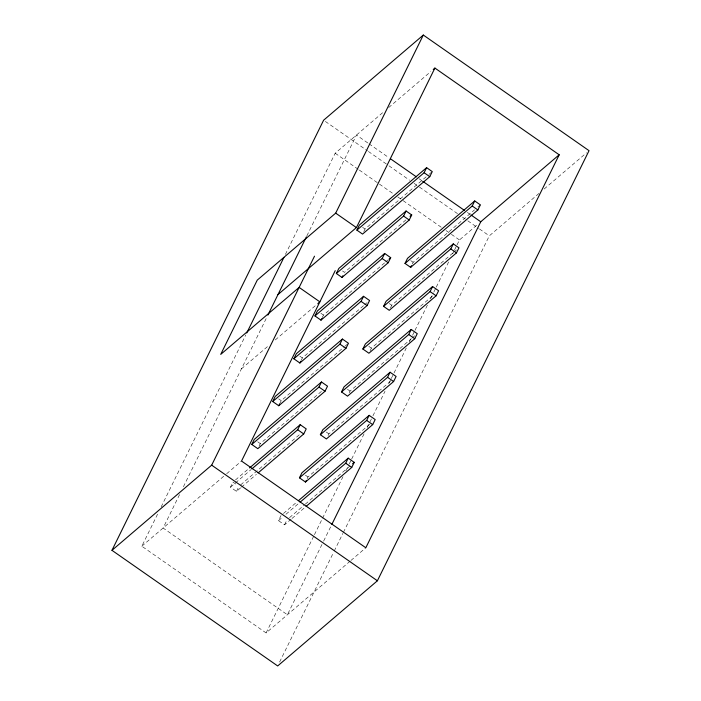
<?xml version="1.0" encoding="UTF-8"?>
<svg xmlns="http://www.w3.org/2000/svg" width="701" height="701" viewBox="0 0 701 701"><rect width="100%" height="100%" fill="white"/><g stroke="black" fill="none" stroke-linecap="round" stroke-linejoin="round"><path stroke-width="0.53" stroke-dasharray="3.5 2.63" d="M350.132 561.159L266.1 632.933L141.812 546.21L158.251 512.808M161.151 506.919L245.753 334.99M285.386 254.428L335.183 153.239L383.71 111.792M179.544 494.626L163.105 528.028L287.392 614.751L323.161 542.048M183.408 486.766L266.915 317.054M306.872 235.86L356.467 135.056L368.095 143.17M240.653 487.826L236.5 491.375L230.471 487.169L232.969 482.104L237.271 485.101M363.793 231.549L365.037 229.017L428.109 175.145M236.5 491.375L238.997 486.31M279.568 404.056L281.232 400.674L344.305 346.802M259.046 446.134L260.29 443.602L323.371 389.73M301.115 360.463L302.368 357.931L363.775 305.47M322.223 317.623L323.476 315.091L384.884 262.638M291.16 519.169L284.527 524.839L278.499 520.633L280.987 515.568M390.483 307.774L391.728 305.242L456.465 249.95M412.319 263.988L413.152 262.297L474.559 209.844M328.05 435.566L328.883 433.875L390.291 381.423M349.203 392.779L350.036 391.088L411.443 338.636M307.134 478.66L307.967 476.978L371.039 423.097M370.146 350.693L371.39 348.16L433.63 294.998M284.527 524.839L287.016 519.774M266.1 632.933L313.96 535.669M314.442 534.688L342.964 476.724M345.865 470.827L348.765 464.929M349.256 463.948L351.183 460.022M351.665 459.041L364.24 433.498M367.14 427.601L372.459 416.797M372.941 415.816L385.024 391.254M388.889 383.394L390.825 379.46M391.307 378.479L406.291 348.02M409.191 342.132L412.092 336.235M412.582 335.253L414.51 331.319M414.992 330.337L427.566 304.795M430.467 298.906L433.367 293.009M433.849 292.028L435.785 288.093M436.267 287.112L448.833 261.569M452.706 253.709L454.152 250.765M454.634 249.784L456.57 245.849M457.052 244.868L459.47 239.952L478.301 223.873M323.652 541.067L331.38 525.347M279.611 662.024L333.729 552.038M334.219 551.056L342.912 533.382M343.394 532.401L489.324 235.843L539.183 193.257M388.669 107.56L430.764 71.598M428.942 174.435L432.254 171.605M405.905 219.921L344.489 272.374L342.07 270.682M241.433 368.849L268.676 345.584M275.274 339.941L318.201 303.27M385.716 261.929L388.205 259.799M477.88 207.005L480.369 204.885M364.608 304.76L367.096 302.639M345.137 346.092L347.626 343.972M544.169 188.998L586.544 152.8M141.812 546.21L225.845 474.437M226.668 473.736L241.53 461.048M235.457 479.975L248.732 468.636M230.471 487.169L234.625 483.62M235.457 482.91L251.221 469.442M412.276 337.926L414.764 335.797M240.653 484.89L300.405 433.849M241.477 487.116L256.417 474.358M283.476 513.447L296.76 502.1M278.499 520.633L282.643 517.093M285.964 514.254L299.248 502.915M289.504 517.653L304.444 504.886M305.277 504.185L350.088 465.902M291.993 518.46L305.268 507.121M350.956 560.45L365.817 547.761M368.989 143.793L388.661 157.515M419.058 178.729L421.739 180.595M467.348 212.421L470.029 214.287M325.395 121.466L367.499 150.846M368.393 151.469L388.1 165.217M388.994 165.839L409.594 180.218M414.081 183.347L418.558 186.466M419.452 187.088L457.972 213.963M462.45 217.091L466.927 220.219M467.821 220.841L478.573 228.342M479.466 228.964L489.324 235.843M335.183 153.239L358.43 169.458M359.324 170.08L393.305 193.791M397.774 196.911L402.243 200.03M403.136 200.652L441.586 227.483M446.055 230.603L450.533 233.713M451.426 234.344L459.47 239.952M410.725 260.606L413.152 262.297M362.61 227.334L365.037 229.017M389.309 303.551L391.728 305.242M368.805 346.355L371.39 348.16M320.892 313.286L323.476 315.091M299.783 356.126L302.368 357.931M347.451 389.283L350.036 391.088M278.647 398.878L281.232 400.674M326.298 432.07L328.883 433.875M257.714 441.796L260.29 443.602M305.382 475.173L307.967 476.978"/><path stroke-width="1.05" d="M111.967 550.329L323.608 120.221L423.316 35.05L589.033 150.671L377.392 580.778L277.684 665.95L111.967 550.329L211.676 465.157L314.504 256.18M246.717 333.028L283.94 257.381M267.878 315.1L306.39 236.833M318.201 303.27L319.858 301.859L299.143 287.41L220.719 354.399L257.258 280.12L335.691 213.139L423.316 35.05M335.227 270.639L241.53 461.048L365.817 547.761L559.188 154.79L434.9 68.067L433.244 69.478M277.973 294.578L356.406 227.588L434.9 68.067M356.897 230.138L359.385 225.082L426.611 167.662L432.254 171.605L429.766 176.67L362.54 234.081L356.897 230.138L424.114 172.726L426.611 167.662M272.715 401.533L275.204 396.468L342.43 339.056L348.45 343.262L345.961 348.327L278.735 405.739L272.715 401.533L339.932 344.121L342.43 339.056M293.85 358.789L296.339 353.725L363.565 296.304L369.585 300.51L367.096 305.575L299.87 362.995L293.85 358.789L361.068 301.369L363.565 296.304M314.959 315.949L317.448 310.885L384.674 253.464L390.694 257.67L388.205 262.735L320.979 320.155L314.959 315.949L382.176 258.529L384.674 253.464M251.773 444.46L254.27 439.396L321.487 381.984L327.516 386.181L325.027 391.246L257.802 448.666L251.773 444.46L318.999 387.048L321.487 381.984M336.349 273.495L338.846 268.43L406.063 211.01L411.715 214.953L409.226 220.018L342 277.438L336.349 273.495L403.574 216.074L406.063 211.01M278.735 405.739L279.568 404.056M299.87 362.995L300.703 361.304M320.979 320.155L321.812 318.464M342 277.438L342.833 275.747M252.053 468.732L297.697 429.748L300.194 424.683L306.214 428.889L303.726 433.954L258.082 472.938M320.366 434.734L322.854 429.669L390.08 372.249L396.1 376.455L393.611 381.519L326.386 438.94L320.366 434.734L387.583 377.313L390.08 372.249M341.518 391.947L344.007 386.882L411.233 329.47L417.253 333.667L414.764 338.732L347.538 396.153L341.518 391.947L408.736 334.535L411.233 329.47M383.587 306.363L386.076 301.299L453.302 243.887L458.953 247.83L456.456 252.895L389.239 310.306L383.587 306.363L450.813 248.951L453.302 243.887M299.45 477.837L301.938 472.772L369.164 415.351L375.184 419.557L372.695 424.622L305.47 482.034L299.45 477.837L366.667 420.416L369.164 415.351M362.873 349.019L365.361 343.954L432.587 286.543L438.616 290.74L436.118 295.804L368.901 353.225L362.873 349.019L430.099 291.607L432.587 286.543M405.012 263.418L407.5 258.354L474.726 200.942L480.369 204.885L477.88 209.941L410.655 267.361L405.012 263.418L472.229 206.006L474.726 200.942M410.655 267.361L411.487 265.67M305.47 482.034L306.302 480.351M300.072 502.205L345.724 463.221L348.213 458.156L354.242 462.362L351.744 467.427L306.1 506.411M331.862 524.366L480.755 221.77L559.188 154.79M410.059 216.372L411.715 214.953M389.037 259.09L390.694 257.67M249.565 467.926L300.194 424.683M298.416 500.689L348.213 458.156M352.577 463.773L354.242 462.362M472.229 206.006L477.88 209.941M424.114 172.726L429.766 176.67M390.448 158.768L416.376 176.854M422.633 181.226L464.667 210.545M470.923 214.909L480.755 221.77M403.574 216.074L409.226 220.018M450.813 248.951L456.456 252.895M335.691 213.139L356.406 227.588M430.099 291.607L436.118 295.804M382.176 258.529L388.205 262.735M408.736 334.535L414.764 338.732M361.068 301.369L367.096 305.575M387.583 377.313L393.611 381.519M339.932 344.121L345.961 348.327M318.999 387.048L325.027 391.246M366.667 420.416L372.695 424.622M297.697 429.748L303.726 433.954M345.724 463.221L351.744 467.427M211.676 465.157L377.392 580.778"/></g></svg>
